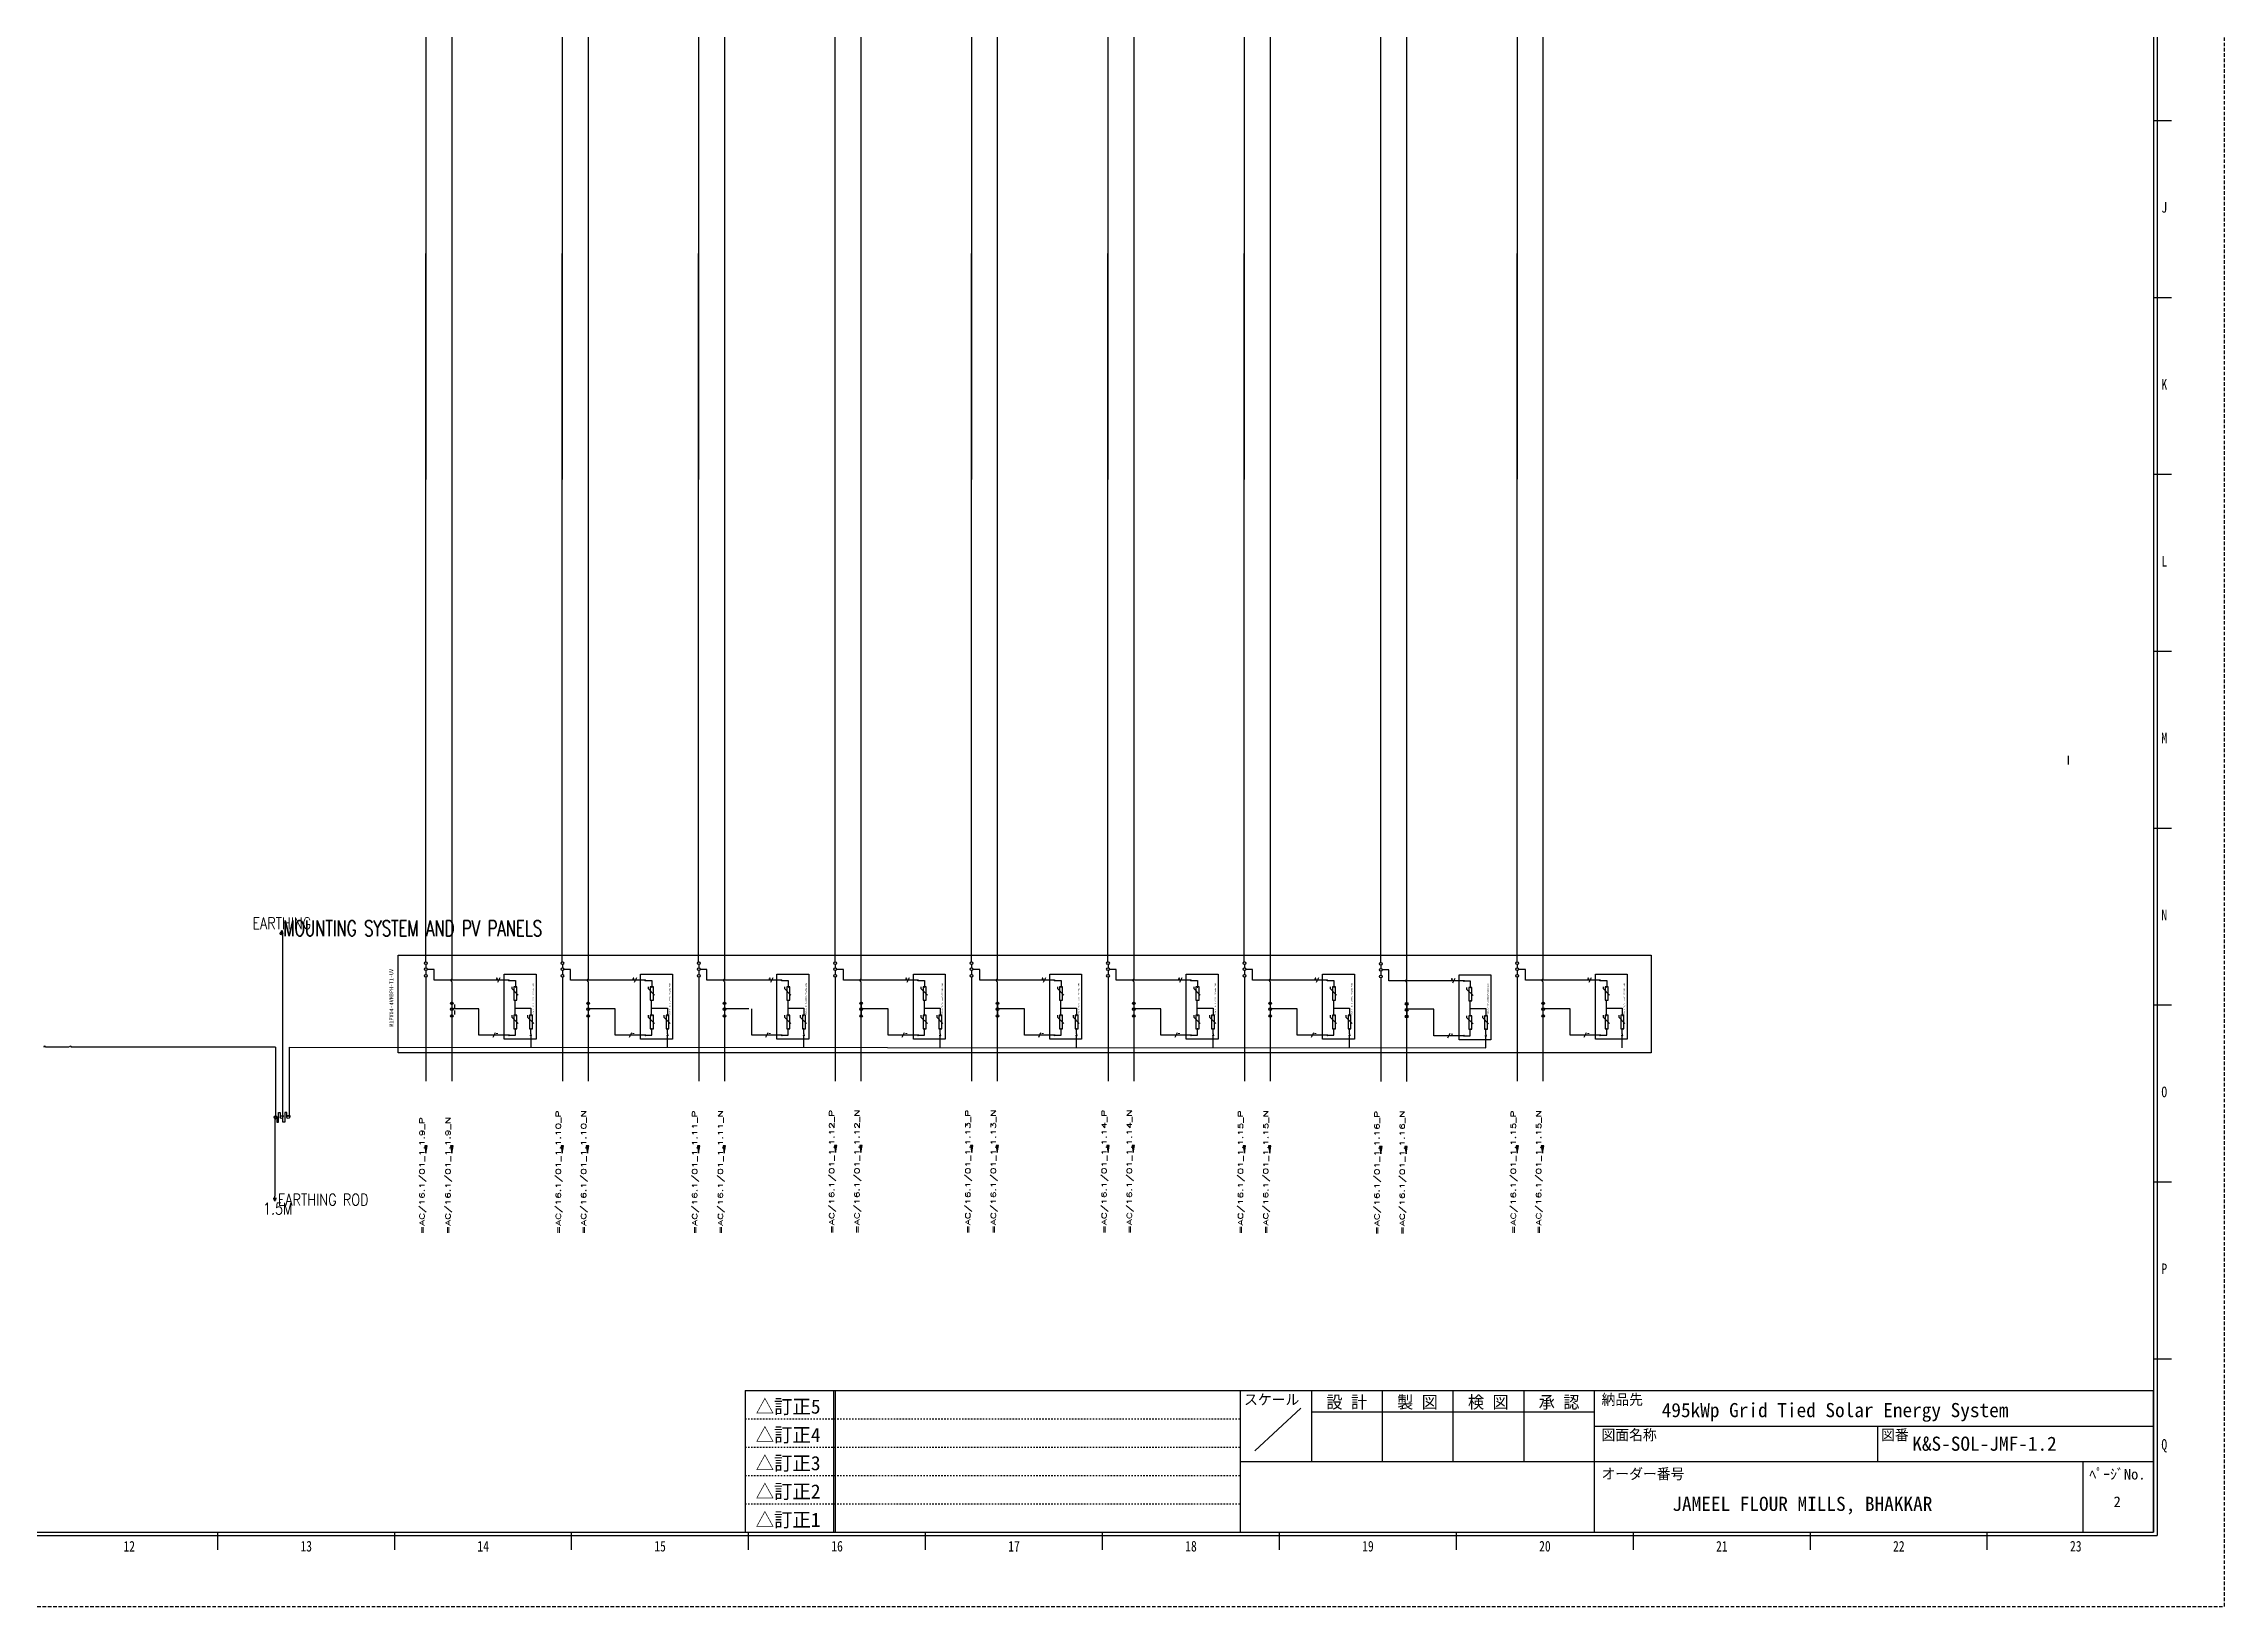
# Model space of a CAD drawing. Header units: inches. Extents: x 6 to 1968, y -75 to 125.
# Drawn here: x 1179.5 to 1326.2, y -75.3 to 29.9 of the extents above; entities that cross this region are included whole.
import ezdxf
from ezdxf.enums import TextEntityAlignment as Align

# ---------------------------------------------------------------- set-up
doc = ezdxf.new("R2010")
doc.units = ezdxf.units.IN
doc.header["$MEASUREMENT"] = 0
doc.linetypes.add('DASHEDX2', pattern=[1.5, 1, -0.5])
doc.linetypes.add('HIDDEN', pattern=[0.375, 0.25, -0.125])
for name, color, linetype in [('COMMENT', 4, 'Continuous'), ('DESC', 1, 'Continuous'), ('GRN_10AWG', 3, 'Continuous'), ('GRN_12AWG', 3, 'Continuous'), ('GRY_20AWG', 9, 'Continuous'), ('HIDDEN', 7, 'HIDDEN'), ('MISC', 2, 'Continuous'), ('RED_12AWG', 1, 'Continuous'), ('SYMS', 7, 'Continuous'), ('TAGS', 51, 'Continuous'), ('TITLE', 4, 'Continuous'), ('WIREREF', 61, 'Continuous'), ('ZUWAKU', 7, 'Continuous')]:
    doc.layers.add(name, color=color, linetype=linetype)
doc.styles.add('WD', font='romans.shx')
doc.styles.add('WD_IEC', font='isocp2.shx', dxfattribs={"width": 0.9, "height": 4})

# ---------------------------------------------------------------- blocks, each defined once
blk = doc.blocks.new('HA1S4')
for points in [[(0, 0), (-0.031, 0), (0, -0.094), (0.031, 0), (0, 0)], [(0.016, -0.011), (-0.016, -0.011), (0, -0.058), (0.016, -0.011)]]:
    blk.add_lwpolyline(points)
at = {"style": 'WD', "flags": 1}
for tag, p in [('X2TERM01', (0, 0)), ('SIGCODE', (0.035, -0.083))]:
    blk.add_attdef(tag, p, '', height=0.01, dxfattribs=at)
at = {"style": 'WD', "width": 0.7}
for tag, p in [('XREF', (0.088, -0.062)), ('DESC1', (0.088, 0.113))]:
    blk.add_attdef(tag, p, '', height=0.125, dxfattribs=at)
at = {"style": 'WD', "width": 0.8, "flags": 8}
blk.add_attdef('WIRENO', text='', height=0.125, dxfattribs=at).set_placement((0, -0.259), align=Align.CENTER)
blk = doc.blocks.new('VT0_02')
blk.add_circle((0, 0), 0.0699)
at = {"style": 'WD', "flags": 1}
for tag, p in [('X4TERM01', (-0.07, 0)), ('X2TERM01', (0, 0.07)), ('X1TERM01', (0.07, 0)), ('X8TERM01', (0, -0.07))]:
    blk.add_attdef(tag, p, '', height=0.01, dxfattribs=at)
blk = doc.blocks.new('WDDOT')
for radius in [0.03, 0.0187, 0.00929]:
    blk.add_circle((0, 0), radius)
blk = doc.blocks.new('HA1S2')
for points in [[(0, 0), (-0.03, 0), (0, 0.09), (0.03, 0), (0, 0)], [(-0.02, 0.01), (0.02, 0.01), (0, 0.06), (-0.02, 0.01)]]:
    blk.add_lwpolyline(points)
at = {"style": 'WD', "width": 0.8, "flags": 8}
blk.add_attdef('WIRENO', text='', height=0.125, dxfattribs=at).set_placement((0, 0.15), align=Align.CENTER)
at = {"style": 'WD', "flags": 1}
for tag, p in [('X8TERM01', (0, 0)), ('SIGCODE', (0.03, 0.07))]:
    blk.add_attdef(tag, p, '', height=0.01, dxfattribs=at)
at = {"style": 'WD', "width": 0.7}
for tag, p in [('XREF', (0.08, -0.04)), ('DESC1', (0.08, -0.21))]:
    blk.add_attdef(tag, p, '', height=0.125, dxfattribs=at)
blk = doc.blocks.new('VGND2')
for p, q in [((0, -0.125), (0, 0)), ((0.09375, -0.125), (-0.09375, -0.125)), ((-0.0625, -0.171875), (0.0625, -0.171875)), ((-0.03125, -0.21875), (0.03125, -0.21875))]:
    blk.add_line(p, q)
at = {"style": 'WD', "flags": 1}
for tag in ['ASSYCODE', 'X2TERM01', 'CAT', 'FAMILY', 'MFG']:
    blk.add_attdef(tag, (0, 0), '', height=0.01, dxfattribs=at)
at = {"style": 'WD', "width": 0.8}
for tag, p in [('INST', (0.15625, 0.125)), ('LOC', (0.15625, -0.03125)), ('TAG1', (0.15625, -0.1875)), ('DESC1', (0.15625, -0.34375)), ('DESC2', (0.15625, -0.5))]:
    blk.add_attdef(tag, text='', height=0.125, dxfattribs=at).set_placement(p, align=Align.MIDDLE_LEFT)
blk = doc.blocks.new('HT0_02')
blk.add_circle((0, 0), 0.0699)
at = {"style": 'WD', "flags": 1}
for tag, p in [('X4TERM01', (-0.07, 0)), ('X2TERM01', (0, 0.07)), ('X1TERM01', (0.07, 0)), ('X8TERM01', (0, -0.07))]:
    blk.add_attdef(tag, p, '', height=0.01, dxfattribs=at)
blk = doc.blocks.new('HGND4')
for p, q in [((0, 0), (10, 0)), ((10, -4), (10, 4)), ((11, -2), (11, 2)), ((12, -1), (12, 1))]:
    blk.add_line(p, q)
blk.add_circle((10, 0), 5)
at = {"style": 'WD_IEC'}
for tag, p in [('TAG1', (2, 5)), ('INST', (2, 12)), ('LOC', (2, 8))]:
    blk.add_attdef(tag, text='', height=2.5, dxfattribs=at).set_placement(p, align=Align.RIGHT)
at = {"style": 'WD_IEC', "flags": 1}
blk.add_attdef('X4TERM01', (0, 0), '', height=0.32, dxfattribs=at)
blk = doc.blocks.new('VT0_05')
blk.add_lwpolyline([(0.1, -0.1), (0, 0.1), (-0.1, -0.1)], close=True)
at = {"style": 'WD', "flags": 1}
for tag, p in [('X2TERM01', (0, 0.1)), ('X1TERM01', (0, 0)), ('X4TERM01', (0, 0)), ('X8TERM01', (0, -0.1))]:
    blk.add_attdef(tag, p, '', height=0.01, dxfattribs=at)
blk = doc.blocks.new('Lightening Surge Arrestor')
at = {"color": 7}
for p, q in [((0.5, 2.92), (0.5, 2.83)), ((0.5, 2.83), (0.83, 2.5)), ((0.5, 1.46), (0.5, 1.37)), ((0.5, 1.37), (0.83, 1.04)), ((1.31, 1.46), (1.31, 1.37)), ((1.31, 1.37), (1.63, 1.04))]:
    blk.add_line(p, q, dxfattribs=at)
for points in [[(0.11, 3.57), (1.75, 3.57), (1.75, 0.22), (0.11, 0.22)], [(0.77, 2.92), (0.61, 2.92), (0.61, 2.23), (0.77, 2.23)], [(0.77, 1.46), (0.61, 1.46), (0.61, 0.76), (0.77, 0.76)], [(1.57, 1.46), (1.42, 1.46), (1.42, 0.76), (1.57, 0.76)]]:
    blk.add_lwpolyline(points, close=True, dxfattribs=at)
at = {"layer": 'GRY_20AWG', "color": 7}
blk.add_line((1.49, 0.5), (1.49, 0.47), dxfattribs=at)
at = {"layer": 'RED_12AWG', "color": 7}
for p, q in [((0.38, 3.25), (0.69, 3.25)), ((0.69, 2.92), (0.68, 2.92)), ((0.69, 3.25), (0.69, 2.93)), ((0.68, 1.46), (0.68, 2.23)), ((0.68, 1.83), (1.49, 1.83)), ((0.69, 1.46), (0.68, 1.46)), ((1.49, 1.83), (1.49, 1.47)), ((0.69, 0.43), (0.69, 0.77)), ((1.49, 0.5), (1.49, 0.76))]:
    blk.add_line(p, q, dxfattribs=at)
at = {"layer": 'RED_12AWG', "color": 0}
blk.add_line((0.38, 0.43), (0.69, 0.43), dxfattribs=at)
at = {"layer": 'SYMS', "color": 7}
for name, p, xscale, yscale, zscale in [('HT0_02', (0.36, 3.25), 0.3314421991292846, 0.3314421991292846, 0.3314421991292846), ('VT0_05', (0.69, 2.92), 0.1052161047490845, 0.1052161047490845, 0.1052161047490845), ('VT0_05', (0.69, 1.46), 0.1052161047490845, 0.1052161047490845, 0.1052161047490845), ('HT0_02', (0.69, 1.46), 0.01504368401050088, 0.01504368401050088, 0.01504368401050088), ('VT0_05', (1.49, 1.46), 0.1052161047490845, 0.1052161047490845, 0.1052161047490845)]:
    blk.add_blockref(name, p, dxfattribs=dict(at, xscale=xscale, yscale=yscale, zscale=zscale))
at = {"layer": 'SYMS', "color": 7, "xscale": -0.1052161047490845, "yscale": 0.1052161047490845, "zscale": 0.1052161047490845, "rotation": 180}
for p in [(0.69, 2.23), (0.69, 0.77), (1.49, 0.77)]:
    blk.add_blockref('VT0_05', p, dxfattribs=at)
at = {"layer": 'SYMS', "xscale": 0.3314421991292846, "yscale": 0.3314421991292846, "zscale": 0.3314421991292846}
blk.add_blockref('HT0_02', (0.36, 0.43), dxfattribs=at)
at = {"layer": 'SYMS', "color": 7}
ref = blk.add_blockref('HGND4', (1.49, 0.47), dxfattribs=dict(at, xscale=0.005, yscale=0.005, zscale=0.005, rotation=270))
ref.add_attrib('TAG1', 'PE', dxfattribs={"layer": 'TAGS', "height": 0.0125, "rotation": 270, "style": 'WD_IEC'}).set_placement((1.51, 0.46), align=Align.RIGHT)
at = {"color": 7, "insert": (1.57, 1.49), "char_height": 0.065, "attachment_point": 1, "rotation": 90}
blk.add_mtext_dynamic_manual_height_columns('YCS6-C-T1/T2-1000DC-PV/20KA-40KA', width=1.8749, gutter_width=0.325, heights=[0], dxfattribs=at)
at = {"color": 7}
for tag, p in [('+', (0.45, 3.31)), ('-', (0.46, 0.49))]:
    blk.add_attdef(tag, p, '', height=0.065, dxfattribs=at)
blk.add_attdef('YCS6-C-T1/T2-1000DC-PV/20KA-40KA', (1.65, 1.49), '', height=0.065, rotation=90, dxfattribs=at)
blk = doc.blocks.new('HW01')
for p, q in [((0.06, 0.12), (-0.06, -0.12)), ((0.03, 0), (-0.03, 0))]:
    blk.add_line(p, q)
at = {"style": 'WD', "width": 0.8}
blk.add_attdef('TAG1', text='', height=0.125, dxfattribs=at).set_placement((-0.03, 0.03), align=Align.RIGHT)
at = {"style": 'WD', "width": 0.7, "flags": 1}
for tag, p in [('INST', (0, 0.36)), ('LOC', (0, 0.19)), ('DESC1', (0, -0.46)), ('DESC2', (0, -0.61)), ('XREF', (0, -0.3))]:
    blk.add_attdef(tag, text='', height=0.125, dxfattribs=at).set_placement(p, align=Align.CENTER)
at = {"style": 'WD', "flags": 1}
for tag, p in [('X4TERM01', (-0.03, 0)), ('X1TERM01', (0.03, 0))]:
    blk.add_attdef(tag, p, '', height=0.0125, dxfattribs=at)
at = {"linetype": 'Continuous', "style": 'WD', "flags": 9}
blk.add_attdef('ASSYCODE', text='', height=0.01, dxfattribs=at).set_placement((0.03, 0.04), align=Align.CENTER)
at = {"style": 'WD'}
for tag, p in [('X2LINK', (0, 0.12)), ('X8LINK', (0, -0.12))]:
    blk.add_attdef(tag, p, '', height=0.01, dxfattribs=at)
at = {"style": 'WD', "flags": 9}
blk.add_attdef('FAMILY', text='', height=0.01, dxfattribs=at).set_placement((0.02, 0.12), align=Align.CENTER)
at = {"style": 'WD', "width": 0.8}
blk.add_attdef('RATING1', (0.09, 0.03), '', height=0.125, dxfattribs=at)
at = {"style": 'WD', "width": 0.8, "flags": 1}
blk.add_attdef('MFG', text='', height=0.0938, dxfattribs=at).set_placement((-0.12, -0.03), align=Align.TOP_RIGHT)
blk.add_attdef('CAT', text='', height=0.0938, dxfattribs=at).set_placement((0.03, -0.03), align=Align.TOP_LEFT)
blk = doc.blocks.new('JIS_border_a0')
at = {"layer": 'ZUWAKU', "color": 5}
for p, q in [((1169, 820), (1169, 20)), ((1168, 819), (1168, 21)), ((20, 20), (1169, 20)), ((21, 21), (1168, 21)), ((594, 20), (594, 20)), ((644, 20), (644, 20)), ((694, 20), (694, 20)), ((744, 20), (744, 20)), ((794, 20), (794, 20)), ((844, 20), (844, 20))]:
    blk.add_line(p, q, dxfattribs=at)
at = {"layer": 'ZUWAKU'}
for p, q in [((1168, 420), (1173, 420)), ((1168, 370), (1173, 370)), ((1168, 320), (1173, 320)), ((1168, 270), (1173, 270)), ((1168, 220), (1173, 220)), ((1168, 170), (1173, 170)), ((1168, 120), (1173, 120)), ((1168, 70), (1173, 70)), ((621, 16), (621, 21)), ((671, 16), (671, 21)), ((721, 16), (721, 21)), ((771, 16), (771, 21)), ((821, 16), (821, 21)), ((871, 16), (871, 21)), ((921, 16), (921, 21)), ((971, 16), (971, 21)), ((1021, 16), (1021, 21)), ((1071, 16), (1071, 21)), ((1121, 16), (1121, 21))]:
    blk.add_line(p, q, dxfattribs=at)
at = {"layer": 'ZUWAKU', "color": 5, "linetype": 'DASHEDX2'}
blk.add_lwpolyline([(0, 0), (1188, 0), (1188, 840), (0, 840)], close=True, dxfattribs=at)
at = {"layer": 'COMMENT', "width": 0.8}
for s, p in [('J', (1171, 395.43)), ('K', (1171, 345.43)), ('L', (1171, 295.43)), ('M', (1171, 245.43)), ('N', (1171, 195.43)), ('O', (1171, 145.43)), ('P', (1171, 95.43)), ('Q', (1171, 45.43)), ('13', (646, 17)), ('16', (796, 17)), ('18', (896, 17)), ('19', (946, 17)), ('20', (996, 17)), ('23', (1146, 17)), ('12', (596, 17)), ('14', (696, 17)), ('15', (746, 17)), ('17', (846, 17)), ('21', (1046, 17)), ('22', (1096, 17))]:
    blk.add_text(s, height=3, dxfattribs=at).set_placement(p, align=Align.MIDDLE)
blk = doc.blocks.new('JIS_tblock_a0')
at = {"layer": 'HIDDEN'}
for p, q in [((-398, 32), (-258, 32)), ((-398, 24), (-258, 24)), ((-398, 16), (-258, 16)), ((-398, 8), (-258, 8))]:
    blk.add_line(p, q, dxfattribs=at)
at = {"layer": 'ZUWAKU'}
for p, q in [((-398, 40), (0, 40)), ((-398, 40), (-398, 0)), ((-373, 40), (-373, 0)), ((-372.5, 40), (-372.5, 0)), ((-258, 0), (-258, 40)), ((-238, 40), (-238, 20)), ((-218, 40), (-218, 20)), ((-198, 40), (-198, 20)), ((-178, 40), (-178, 20)), ((-158, 0), (-158, 40)), ((0, 0), (0, 40)), ((-241, 35), (-254, 23)), ((-238, 34), (-158, 34)), ((-158, 30), (0, 30)), ((-78, 30), (-78, 20)), ((-258, 20), (-158, 20)), ((-158, 20), (0, 20)), ((-20, 20), (-20, 0)), ((-398, 0), (0, 0))]:
    blk.add_line(p, q, dxfattribs=at)
at = {"layer": 'TITLE'}
for tag, p, height in [('REVINFO51', (-370, 34), 3), ('ORDER2', (-139, 32.5), 4), ('REVINFO41', (-370, 26), 3), ('SCALE0', (-247.5, 23), 3), ('INFO1', (-139, 22.5), 4), ('REVINFO31', (-370, 18), 3), ('REVINFO21', (-370, 10), 3), ('ORDER1', (-136, 6), 4), ('REVINFO11', (-370, 2), 3)]:
    blk.add_attdef(tag, p, '', height=height, dxfattribs=at)
for tag, p in [('REVDATEY5', (-306, 34)), ('REVDATEM5', (-298, 34)), ('REVDATED5', (-290, 34)), ('REVDESIGN5', (-260, 34)), ('SCALE1', (-251, 29)), ('REVDATEY4', (-306, 26)), ('REVDATEM4', (-298, 26)), ('REVDATED4', (-290, 26)), ('REVDESIGN4', (-260, 26)), ('REVDATEY3', (-306, 18)), ('REVDATEM3', (-298, 18)), ('REVDATED3', (-290, 18)), ('REVDESIGN3', (-260, 18)), ('REVDATEY2', (-306, 10)), ('REVDATEM2', (-298, 10)), ('REVDATED2', (-290, 10)), ('REVDESIGN2', (-260, 10)), ('REVDATEY1', (-306, 2)), ('REVDATEM1', (-298, 2)), ('REVDATED1', (-290, 2)), ('REVDESIGN1', (-260, 2))]:
    blk.add_attdef(tag, text='', height=3, dxfattribs=at).set_placement(p, align=Align.RIGHT)
for tag, height, p in [('DESIGN1', 3, (-228, 27)), ('DESIGN2', 3, (-208, 27)), ('DESIGN3', 3, (-188, 27)), ('DESIGN4', 3, (-168, 27)), ('FILENAME0', 4, (-47.8, 25)), ('PAGE0', 3, (-10.3, 8.6))]:
    blk.add_attdef(tag, text='', height=height, dxfattribs=at).set_placement(p, align=Align.MIDDLE)
at = {"layer": 'TITLE', "flags": 1}
for tag, p in [('TYPE0', (-398, 0)), ('ORDER3', (-398, 0)), ('ORDER4', (-398, 0)), ('ORDER5', (-398, 0)), ('ORDER6', (-398, 0)), ('ORDER7', (-398, 0)), ('ORDER8', (-398, 0)), ('ORDER9', (-398, 0)), ('ORDER10', (-398, 0)), ('ORDER11', (-398, 0)), ('ORDER12', (-398, 0)), ('ORDER13', (-398, 0)), ('ORDER14', (-398, 0)), ('ORDER15', (-398, 0)), ('ORDER16', (-398, 0)), ('ORDER17', (-398, 0)), ('ORDER18', (-398, 0)), ('ORDER19', (-398, 0)), ('ORDER20', (-398, 0)), ('ORDER21', (-398, 0)), ('ORDER22', (-398, 0)), ('ORDER23', (-398, 0)), ('SCALETYPE0', (-398, 0)), ('DATEY1', (-398, 0)), ('DATEM1', (-398, 0)), ('DATED1', (-398, 0)), ('DATEY2', (-398, 0)), ('DATEM2', (-398, 0)), ('DATED2', (-398, 0)), ('DATEY3', (-398, 0)), ('DATEM3', (-398, 0)), ('DATED3', (-398, 0)), ('DATEY4', (-398, 0)), ('DATEM4', (-398, 0)), ('DATED4', (-398, 0)), ('DATEY5', (-398, 0)), ('DATEM5', (-398, 0)), ('DATED5', (-398, 0)), ('DATEY6', (-398, 0)), ('DATEM6', (-398, 0)), ('DATED6', (-398, 0)), ('INFO3', (-398, 0)), ('INFO4', (-398, 0)), ('INFO5', (-398, 0)), ('INFO6', (-398, 0)), ('INFO7', (-398, 0)), ('INFO8', (-398, 0)), ('INFO9', (-398, 0)), ('INFO10', (-398, 0)), ('INFO11', (-398, 0)), ('INFO12', (-398, 0)), ('INFO13', (-398, 0)), ('INFO14', (-398, 0)), ('INFO15', (-398, 0)), ('INFO16', (-398, 0)), ('INFO17', (-398, 0)), ('INFO18', (-398, 0)), ('INFO19', (-398, 0)), ('INFO20', (-398, 0)), ('INFO21', (-398, 0)), ('INFO22', (-398, 0)), ('INFO23', (-398, 0)), ('INFO24', (-398, 0)), ('REFERENCETYPE0', (-398, 0)), ('BANNAME0', (-398, 0)), ('INFO2', (-397.7, 0))]:
    blk.add_attdef(tag, p, '', height=3, dxfattribs=at)
at = {"layer": 'TITLE', "width": 0.8, "flags": 1}
for tag in ['REVINFO12', 'REVINFO13', 'REVINFO22', 'REVINFO23', 'REVINFO32', 'REVINFO33', 'REVINFO42', 'REVINFO43', 'REVINFO52', 'REVINFO53', 'REVINFO61', 'REVINFO62', 'REVINFO63', 'REVINFO71', 'REVINFO72', 'REVINFO73', 'REVINFO81', 'REVINFO82', 'REVINFO83', 'REVDESIGN6', 'REVDESIGN7', 'REVDESIGN8', 'REVDATEY6', 'REVDATEM6', 'REVDATED6', 'REVDATEY7', 'REVDATEM7', 'REVDATED7', 'REVDATEY8', 'REVDATEM8', 'REVDATED8']:
    blk.add_attdef(tag, (-398, 0), '', height=3, dxfattribs=at)
at = {"layer": 'TITLE', "flags": 1}
blk.add_attdef('LPAGE0', text='', height=3, dxfattribs=at).set_placement((-11, 3), align=Align.CENTER)
blk.add_attdef('PAPER0', text='', height=1, dxfattribs=at).set_placement((-3, -1), align=Align.TOP_RIGHT)
at = {"layer": 'ZUWAKU'}
for s, height, p in [('△訂正5', 4, (-395, 33.5)), ('スケール', 3, (-257, 36)), ('納品先', 3, (-156, 36)), ('△訂正4', 4, (-395, 25.5)), ('図面名称', 3, (-156, 26)), ('図番', 3, (-77, 26)), ('△訂正3', 4, (-395, 17.5)), ('△訂正2', 4, (-395, 9.5)), ('オーダー番号', 3, (-156, 15)), ('△訂正1', 4, (-395, 1.5))]:
    blk.add_text(s, height=height, dxfattribs=at).set_placement(p)
for s, height, p in [('設 計', 3.5, (-228, 35)), ('製 図', 3.5, (-208, 35)), ('検 図', 3.5, (-188, 35)), ('承 認', 3.5, (-168, 35)), ('ﾍﾟｰｼﾞNo.', 3, (-10.23, 14.88))]:
    blk.add_text(s, height=height, dxfattribs=at).set_placement(p, align=Align.CENTER)

msp = doc.modelspace()

# ---------------------------------------------------------------- linework, layer by layer
at = {"layer": 'GRN_10AWG'}
for p, q in [((1315.74, -18.62), (1315.74, -18.02)), ((1195.57, -42.27), (1195.57, -29.98)), ((1195.08, -37.64), (1181.34, -37.64)), ((1195.08, -37.64), (1195.08, -42.36)), ((1196, -37.65), (1196, -42.27)), ((1196, -37.65), (1276.54, -37.69)), ((1212.28, -37.65), (1212.28, -36.87)), ((1221.46, -37.65), (1221.46, -36.87)), ((1230.64, -37.65), (1230.64, -36.87)), ((1239.82, -37.65), (1239.82, -36.87)), ((1249, -37.65), (1249, -36.87)), ((1258.18, -37.65), (1258.18, -36.87)), ((1267.36, -37.68), (1267.36, -36.87)), ((1276.54, -37.69), (1276.54, -36.9)), ((1285.72, -37.68), (1285.72, -36.87)), ((1195.04, -42.36), (1195.04, -47.67))]:
    msp.add_line(p, q, dxfattribs=at)
at = {"layer": 'GRN_12AWG'}
msp.add_line((1181.21, -37.64), (1179.61, -37.64), dxfattribs=at)
msp.add_arc((1179.55, -37.64), 0.0654, 0, 180, dxfattribs=at)
at = {"layer": 'GRN_12AWG', "color": 7}
msp.add_arc((1181.28, -37.64), 0.0654, 0, 180, dxfattribs=at)
at = {"layer": 'GRY_20AWG'}
for p, q in [((1195.51, -30.01), (1195.51, -29.89)), ((1195.55, -30.01), (1195.51, -30.01)), ((1195.08, -42.45), (1195.04, -42.45)), ((1195.18, -42.36), (1195.18, -42.69)), ((1195.28, -42.69), (1195.28, -42.04)), ((1195.28, -42.04), (1195.39, -42.04)), ((1195.39, -42.04), (1195.39, -42.36)), ((1195.48, -42.27), (1195.57, -42.27)), ((1195.57, -42.69), (1195.57, -42.36)), ((1195.84, -42.04), (1195.71, -42.04)), ((1195.71, -42.04), (1195.71, -42.69)), ((1195.93, -42.27), (1195.81, -42.27)), ((1195.84, -42.36), (1195.84, -42.04)), ((1196.07, -42.27), (1195.93, -42.27)), ((1196.07, -42.36), (1196.07, -42.27)), ((1195.18, -42.69), (1195.28, -42.69)), ((1195.71, -42.69), (1195.57, -42.69))]:
    msp.add_line(p, q, dxfattribs=at)
at = {"layer": 'RED_12AWG', "color": 7, "ltscale": 2}
for p, q in [((1206.95, 103.57), (1206.95, -33.08)), ((1216.13, 103.57), (1216.13, -33.08)), ((1225.3, 103.57), (1225.3, -33.08)), ((1234.48, 103.57), (1234.48, -33.08)), ((1243.66, 103.57), (1243.66, -33.08)), ((1252.84, 103.57), (1252.84, -33.08)), ((1262.02, 103.57), (1262.02, -33.08)), ((1271.2, 103.53), (1271.2, -33.11)), ((1280.38, 103.57), (1280.38, -33.08)), ((1205.21, 89.95), (1205.18, -31.9)), ((1214.39, 89.95), (1214.36, -31.9)), ((1223.57, 89.95), (1223.54, -31.9)), ((1232.75, 89.95), (1232.72, -31.9)), ((1241.93, 89.95), (1241.9, -31.9)), ((1251.11, 89.95), (1251.08, -31.9)), ((1260.29, 89.95), (1260.26, -31.9)), ((1269.47, 89.92), (1269.44, -31.94)), ((1278.65, 89.95), (1278.62, -31.9)), ((1206.95, 29.4), (1206.95, -33.08)), ((1216.13, 29.4), (1216.13, -33.08)), ((1225.3, 29.4), (1225.3, -33.08)), ((1234.48, 29.4), (1234.48, -33.08)), ((1243.66, 29.4), (1243.66, -33.08)), ((1252.84, 29.4), (1252.84, -33.08)), ((1262.02, 29.4), (1262.02, -33.08)), ((1271.2, 29.36), (1271.2, -33.11)), ((1280.38, 29.4), (1280.38, -33.08)), ((1205.18, 15.78), (1205.18, -31.9)), ((1214.36, 15.78), (1214.36, -31.9)), ((1223.54, 15.78), (1223.54, -31.9)), ((1232.72, 15.78), (1232.72, -31.9)), ((1241.9, 15.78), (1241.9, -31.9)), ((1251.08, 15.78), (1251.08, -31.9)), ((1260.26, 15.78), (1260.26, -31.9)), ((1269.44, 15.75), (1269.44, -31.94)), ((1278.62, 15.78), (1278.62, -31.9))]:
    msp.add_line(p, q, dxfattribs=at)
at = {"layer": 'RED_12AWG', "color": 7}
for p, q in [((1205.21, -32.08), (1205.21, -32.3)), ((1214.39, -32.08), (1214.39, -32.3)), ((1223.57, -32.08), (1223.57, -32.3)), ((1232.75, -32.08), (1232.75, -32.3)), ((1241.93, -32.08), (1241.93, -32.3)), ((1251.11, -32.08), (1251.11, -32.3)), ((1260.29, -32.08), (1260.29, -32.3)), ((1269.47, -32.12), (1269.47, -32.34)), ((1278.65, -32.08), (1278.65, -32.3)), ((1205.21, -32.48), (1205.21, -32.75)), ((1205.21, -32.93), (1205.21, -39.92)), ((1205.76, -32.41), (1205.31, -32.41)), ((1205.76, -33.14), (1205.76, -32.41)), ((1210.07, -33.14), (1205.76, -33.14)), ((1206.95, -33.21), (1206.95, -39.92)), ((1210.8, -33.14), (1210.15, -33.14)), ((1214.39, -32.48), (1214.39, -32.75)), ((1214.39, -32.93), (1214.39, -39.92)), ((1214.94, -32.41), (1214.49, -32.41)), ((1214.94, -33.14), (1214.94, -32.41)), ((1219.25, -33.14), (1214.94, -33.14)), ((1216.13, -33.21), (1216.13, -39.92)), ((1219.98, -33.14), (1219.33, -33.14)), ((1223.57, -32.48), (1223.57, -32.75)), ((1223.57, -32.93), (1223.57, -39.92)), ((1224.12, -32.41), (1223.67, -32.41)), ((1224.12, -33.14), (1224.12, -32.41)), ((1228.43, -33.14), (1224.12, -33.14)), ((1225.3, -33.21), (1225.3, -39.92)), ((1229.16, -33.14), (1228.51, -33.14)), ((1232.75, -32.48), (1232.75, -32.75)), ((1232.75, -32.93), (1232.75, -39.92)), ((1233.3, -32.41), (1232.85, -32.41)), ((1233.3, -33.14), (1233.3, -32.41)), ((1237.61, -33.14), (1233.3, -33.14)), ((1234.48, -33.21), (1234.48, -39.92)), ((1238.34, -33.14), (1237.69, -33.14)), ((1241.93, -32.48), (1241.93, -32.75)), ((1241.93, -32.93), (1241.93, -39.92)), ((1242.48, -32.41), (1242.02, -32.41)), ((1242.48, -33.14), (1242.48, -32.41)), ((1246.79, -33.14), (1242.48, -33.14)), ((1243.66, -33.21), (1243.66, -39.92)), ((1247.52, -33.14), (1246.87, -33.14)), ((1251.11, -32.48), (1251.11, -32.75)), ((1251.11, -32.93), (1251.11, -39.92)), ((1251.66, -32.41), (1251.2, -32.41)), ((1251.66, -33.14), (1251.66, -32.41)), ((1255.97, -33.14), (1251.66, -33.14)), ((1252.84, -33.21), (1252.84, -39.92)), ((1256.7, -33.14), (1256.05, -33.14)), ((1260.29, -32.48), (1260.29, -32.75)), ((1260.29, -32.93), (1260.29, -39.92)), ((1260.84, -32.41), (1260.38, -32.41)), ((1260.84, -33.14), (1260.84, -32.41)), ((1265.15, -33.14), (1260.84, -33.14)), ((1262.02, -33.21), (1262.02, -39.92)), ((1265.88, -33.14), (1265.23, -33.14)), ((1269.47, -32.52), (1269.47, -32.79)), ((1269.47, -32.97), (1269.47, -39.96)), ((1270.02, -32.44), (1269.56, -32.44)), ((1270.02, -33.18), (1270.02, -32.44)), ((1274.33, -33.18), (1270.02, -33.18)), ((1271.2, -33.25), (1271.2, -39.96)), ((1275.06, -33.18), (1274.41, -33.18)), ((1278.65, -32.48), (1278.65, -32.75)), ((1278.65, -32.93), (1278.65, -39.92)), ((1279.2, -32.41), (1278.74, -32.41)), ((1279.2, -33.14), (1279.2, -32.41)), ((1283.51, -33.14), (1279.2, -33.14)), ((1280.38, -33.21), (1280.38, -39.92)), ((1284.24, -33.14), (1283.59, -33.14)), ((1208.77, -35.05), (1207.04, -35.05)), ((1207.13, -34.77), (1207.13, -34.99)), ((1207.13, -35.17), (1207.13, -35.44)), ((1208.77, -36.84), (1208.77, -35.05)), ((1216.13, -34.78), (1216.13, -34.99)), ((1216.13, -35.18), (1216.13, -35.44)), ((1217.95, -35.05), (1216.22, -35.05)), ((1217.95, -36.84), (1217.95, -35.05)), ((1225.31, -34.78), (1225.31, -34.99)), ((1225.31, -35.18), (1225.31, -35.44)), ((1226.94, -35.05), (1225.4, -35.05)), ((1227.13, -36.84), (1227.13, -35.05)), ((1234.49, -34.78), (1234.49, -34.99)), ((1234.49, -35.18), (1234.49, -35.44)), ((1236.31, -35.05), (1234.58, -35.05)), ((1236.31, -36.84), (1236.31, -35.05)), ((1243.67, -34.78), (1243.67, -34.99)), ((1243.67, -35.18), (1243.67, -35.44)), ((1245.49, -35.05), (1243.76, -35.05)), ((1245.49, -36.84), (1245.49, -35.05)), ((1252.85, -34.78), (1252.85, -34.99)), ((1252.85, -35.18), (1252.85, -35.44)), ((1254.67, -35.05), (1252.94, -35.05)), ((1254.67, -36.84), (1254.67, -35.05)), ((1263.85, -35.05), (1262.12, -35.05)), ((1263.85, -36.84), (1263.85, -35.05)), ((1271.21, -34.81), (1271.21, -35.03)), ((1271.21, -35.21), (1271.21, -35.48)), ((1273.03, -35.09), (1271.3, -35.09)), ((1273.03, -36.87), (1273.03, -35.09)), ((1282.21, -35.05), (1280.48, -35.05)), ((1282.21, -36.84), (1282.21, -35.05)), ((1209.74, -36.84), (1208.77, -36.84)), ((1210.8, -36.84), (1209.83, -36.84)), ((1218.92, -36.84), (1217.95, -36.84)), ((1219.98, -36.84), (1219.01, -36.84)), ((1228.1, -36.84), (1227.13, -36.84)), ((1229.16, -36.84), (1228.18, -36.84)), ((1237.28, -36.84), (1236.31, -36.84)), ((1238.34, -36.84), (1237.36, -36.84)), ((1246.46, -36.84), (1245.49, -36.84)), ((1247.52, -36.84), (1246.54, -36.84)), ((1255.64, -36.84), (1254.67, -36.84)), ((1256.7, -36.84), (1255.72, -36.84)), ((1264.82, -36.84), (1263.85, -36.84)), ((1265.88, -36.84), (1264.9, -36.84)), ((1274, -36.87), (1273.03, -36.87)), ((1275.06, -36.87), (1274.08, -36.87)), ((1283.18, -36.84), (1282.21, -36.84)), ((1284.24, -36.84), (1283.26, -36.84))]:
    msp.add_line(p, q, dxfattribs=at)
msp.add_lwpolyline([(1203.33, -31.45), (1287.67, -31.45), (1287.67, -38.02), (1203.33, -38.02)], close=True, dxfattribs=at)
for centre in [(1206.95, -33.14), (1216.13, -33.14), (1225.3, -33.14), (1234.48, -33.14), (1243.66, -33.14), (1252.84, -33.14), (1262.02, -33.14), (1271.2, -33.18), (1280.38, -33.14)]:
    msp.add_arc(centre, 0.0654, 90, 270, dxfattribs=at)

# ---------------------------------------------------------------- block references
at = {"xscale": 0.2381753094695285, "yscale": 0.2381753094695285, "zscale": 0.2381753094695285}
msp.add_blockref('JIS_border_a0', (1043.29, -75.29), dxfattribs=at)
msp.add_blockref('JIS_tblock_a0', (1321.48, -70.29), dxfattribs=at).add_auto_attribs({'ORDER1': 'JAMEEL FLOUR MILLS, BHAKKAR', 'ORDER2': '495kWp Grid Tied Solar Energy System', 'FILENAME0': 'K&S-SOL-JMF-1.2', 'PAGE0': '2'})
at = {"layer": 'RED_12AWG', "color": 7, "xscale": 1.307144824541121, "yscale": 1.307144824541121, "zscale": 1.307144824541121}
for name, p in [('VT0_02', (1205.21, -31.99)), ('VT0_02', (1214.39, -31.99)), ('VT0_02', (1223.57, -31.99)), ('VT0_02', (1232.75, -31.99)), ('VT0_02', (1241.93, -31.99)), ('VT0_02', (1251.11, -31.99)), ('VT0_02', (1260.29, -31.99)), ('VT0_02', (1269.47, -32.03)), ('VT0_02', (1278.65, -31.99)), ('VT0_02', (1205.21, -32.39)), ('VT0_02', (1205.21, -32.84)), ('Lightening Surge Arrestor', (1210.33, -37.4)), ('VT0_02', (1214.39, -32.39)), ('VT0_02', (1214.39, -32.84)), ('Lightening Surge Arrestor', (1219.51, -37.4)), ('VT0_02', (1223.57, -32.39)), ('VT0_02', (1223.57, -32.84)), ('Lightening Surge Arrestor', (1228.69, -37.4)), ('VT0_02', (1232.75, -32.39)), ('VT0_02', (1232.75, -32.84)), ('Lightening Surge Arrestor', (1237.87, -37.4)), ('VT0_02', (1241.93, -32.39)), ('VT0_02', (1241.93, -32.84)), ('Lightening Surge Arrestor', (1247.05, -37.4)), ('VT0_02', (1251.11, -32.39)), ('VT0_02', (1251.11, -32.84)), ('Lightening Surge Arrestor', (1256.23, -37.4)), ('VT0_02', (1260.29, -32.39)), ('VT0_02', (1260.29, -32.84)), ('Lightening Surge Arrestor', (1265.41, -37.4)), ('VT0_02', (1269.47, -32.43)), ('VT0_02', (1269.47, -32.88)), ('Lightening Surge Arrestor', (1274.59, -37.43)), ('VT0_02', (1278.65, -32.39)), ('VT0_02', (1278.65, -32.84)), ('Lightening Surge Arrestor', (1283.77, -37.4)), ('VT0_02', (1206.95, -34.69)), ('VT0_02', (1206.95, -35.08)), ('VT0_02', (1216.13, -34.69)), ('VT0_02', (1216.13, -35.08)), ('VT0_02', (1225.31, -34.69)), ('VT0_02', (1225.31, -35.08)), ('VT0_02', (1234.49, -34.69)), ('VT0_02', (1234.49, -35.08)), ('VT0_02', (1243.67, -34.69)), ('VT0_02', (1243.67, -35.08)), ('VT0_02', (1252.85, -34.69)), ('VT0_02', (1252.85, -35.08)), ('VT0_02', (1262.03, -34.69)), ('VT0_02', (1262.03, -35.08)), ('VT0_02', (1271.21, -34.72)), ('VT0_02', (1271.21, -35.12)), ('VT0_02', (1280.39, -34.69)), ('VT0_02', (1280.39, -35.08)), ('VT0_02', (1206.95, -35.54)), ('VT0_02', (1216.13, -35.54)), ('VT0_02', (1225.31, -35.54)), ('VT0_02', (1234.49, -35.54)), ('VT0_02', (1243.67, -35.54)), ('VT0_02', (1252.85, -35.54)), ('VT0_02', (1262.03, -35.54)), ('VT0_02', (1271.21, -35.57)), ('VT0_02', (1280.39, -35.54))]:
    msp.add_blockref(name, p, dxfattribs=at)
at = {"layer": 'RED_12AWG', "color": 7}
ref = msp.add_blockref('HW01', (1210.11, -33.14), dxfattribs=dict(at, xscale=1.307144824541121, yscale=1.307144824541121, zscale=1.307144824541121))
ref.add_attrib('TAG1', '+', dxfattribs={"layer": 'TAGS', "height": 0.163, "style": 'WD', "width": 0.8}).set_placement((1210.07, -33.1), align=Align.RIGHT)
ref = msp.add_blockref('HW01', (1219.29, -33.14), dxfattribs=dict(at, xscale=1.307144824541121, yscale=1.307144824541121, zscale=1.307144824541121))
ref.add_attrib('TAG1', '+', dxfattribs={"layer": 'TAGS', "height": 0.163, "style": 'WD', "width": 0.8}).set_placement((1219.25, -33.1), align=Align.RIGHT)
ref = msp.add_blockref('HW01', (1228.47, -33.14), dxfattribs=dict(at, xscale=1.307144824541121, yscale=1.307144824541121, zscale=1.307144824541121))
ref.add_attrib('TAG1', '+', dxfattribs={"layer": 'TAGS', "height": 0.163, "style": 'WD', "width": 0.8}).set_placement((1228.43, -33.1), align=Align.RIGHT)
ref = msp.add_blockref('HW01', (1237.65, -33.14), dxfattribs=dict(at, xscale=1.307144824541121, yscale=1.307144824541121, zscale=1.307144824541121))
ref.add_attrib('TAG1', '+', dxfattribs={"layer": 'TAGS', "height": 0.163, "style": 'WD', "width": 0.8}).set_placement((1237.61, -33.1), align=Align.RIGHT)
ref = msp.add_blockref('HW01', (1246.83, -33.14), dxfattribs=dict(at, xscale=1.307144824541121, yscale=1.307144824541121, zscale=1.307144824541121))
ref.add_attrib('TAG1', '+', dxfattribs={"layer": 'TAGS', "height": 0.163, "style": 'WD', "width": 0.8}).set_placement((1246.79, -33.1), align=Align.RIGHT)
ref = msp.add_blockref('HW01', (1256.01, -33.14), dxfattribs=dict(at, xscale=1.307144824541121, yscale=1.307144824541121, zscale=1.307144824541121))
ref.add_attrib('TAG1', '+', dxfattribs={"layer": 'TAGS', "height": 0.163, "style": 'WD', "width": 0.8}).set_placement((1255.97, -33.1), align=Align.RIGHT)
ref = msp.add_blockref('HW01', (1265.19, -33.14), dxfattribs=dict(at, xscale=1.307144824541121, yscale=1.307144824541121, zscale=1.307144824541121))
ref.add_attrib('TAG1', '+', dxfattribs={"layer": 'TAGS', "height": 0.163, "style": 'WD', "width": 0.8}).set_placement((1265.15, -33.1), align=Align.RIGHT)
ref = msp.add_blockref('HW01', (1274.37, -33.18), dxfattribs=dict(at, xscale=1.307144824541121, yscale=1.307144824541121, zscale=1.307144824541121))
ref.add_attrib('TAG1', '+', dxfattribs={"layer": 'TAGS', "height": 0.163, "style": 'WD', "width": 0.8}).set_placement((1274.33, -33.14), align=Align.RIGHT)
ref = msp.add_blockref('HW01', (1283.55, -33.14), dxfattribs=dict(at, xscale=1.307144824541121, yscale=1.307144824541121, zscale=1.307144824541121))
ref.add_attrib('TAG1', '+', dxfattribs={"layer": 'TAGS', "height": 0.163, "style": 'WD', "width": 0.8}).set_placement((1283.51, -33.1), align=Align.RIGHT)
ref = msp.add_blockref('HW01', (1209.78, -36.84), dxfattribs=dict(at, xscale=1.307144824541121, yscale=1.307144824541121, zscale=1.307144824541121))
ref.add_attrib('RATING1', '-', (1209.91, -36.8), dxfattribs={"layer": 'MISC', "height": 0.163, "style": 'WD', "width": 0.8})
ref = msp.add_blockref('HW01', (1218.96, -36.84), dxfattribs=dict(at, xscale=1.307144824541121, yscale=1.307144824541121, zscale=1.307144824541121))
ref.add_attrib('RATING1', '-', (1219.09, -36.8), dxfattribs={"layer": 'MISC', "height": 0.163, "style": 'WD', "width": 0.8})
ref = msp.add_blockref('HW01', (1228.14, -36.84), dxfattribs=dict(at, xscale=1.307144824541121, yscale=1.307144824541121, zscale=1.307144824541121))
ref.add_attrib('RATING1', '-', (1228.27, -36.8), dxfattribs={"layer": 'MISC', "height": 0.163, "style": 'WD', "width": 0.8})
ref = msp.add_blockref('HW01', (1237.32, -36.84), dxfattribs=dict(at, xscale=1.307144824541121, yscale=1.307144824541121, zscale=1.307144824541121))
ref.add_attrib('RATING1', '-', (1237.45, -36.8), dxfattribs={"layer": 'MISC', "height": 0.163, "style": 'WD', "width": 0.8})
ref = msp.add_blockref('HW01', (1246.5, -36.84), dxfattribs=dict(at, xscale=1.307144824541121, yscale=1.307144824541121, zscale=1.307144824541121))
ref.add_attrib('RATING1', '-', (1246.63, -36.8), dxfattribs={"layer": 'MISC', "height": 0.163, "style": 'WD', "width": 0.8})
ref = msp.add_blockref('HW01', (1255.68, -36.84), dxfattribs=dict(at, xscale=1.307144824541121, yscale=1.307144824541121, zscale=1.307144824541121))
ref.add_attrib('RATING1', '-', (1255.81, -36.8), dxfattribs={"layer": 'MISC', "height": 0.163, "style": 'WD', "width": 0.8})
ref = msp.add_blockref('HW01', (1264.86, -36.84), dxfattribs=dict(at, xscale=1.307144824541121, yscale=1.307144824541121, zscale=1.307144824541121))
ref.add_attrib('RATING1', '-', (1264.99, -36.8), dxfattribs={"layer": 'MISC', "height": 0.163, "style": 'WD', "width": 0.8})
ref = msp.add_blockref('HW01', (1283.22, -36.84), dxfattribs=dict(at, xscale=1.307144824541121, yscale=1.307144824541121, zscale=1.307144824541121))
ref.add_attrib('RATING1', '-', (1283.35, -36.8), dxfattribs={"layer": 'MISC', "height": 0.163, "style": 'WD', "width": 0.8})
ref = msp.add_blockref('HW01', (1274.04, -36.87), dxfattribs=dict(at, xscale=1.307144824541121, yscale=1.307144824541121, zscale=1.307144824541121))
ref.add_attrib('RATING1', '-', (1274.17, -36.83), dxfattribs={"layer": 'MISC', "height": 0.163, "style": 'WD', "width": 0.8})
ref = msp.add_blockref('HA1S4', (1205.21, -44.29), dxfattribs=dict(at, xscale=2.614289649082241, yscale=5.228579298164482, zscale=1.307144824541121))
ref.add_attrib('WIRENO', '=AC/16.1/01_1.1.9_P', dxfattribs={"layer": 'WIREREF', "color": 1, "height": 0.3268, "rotation": 90, "style": 'WD', "width": 1.6, "flags": 8}).set_placement((1205.21, -50.24), align=Align.BOTTOM_LEFT)
ref = msp.add_blockref('HA1S4', (1206.95, -44.29), dxfattribs=dict(at, xscale=2.614289649082241, yscale=5.228579298164482, zscale=1.307144824541121))
ref.add_attrib('WIRENO', '=AC/16.1/01_1.1.9_N', dxfattribs={"layer": 'WIREREF', "color": 1, "height": 0.3268, "rotation": 90, "style": 'WD', "width": 1.6, "flags": 8}).set_placement((1206.95, -50.24), align=Align.BOTTOM_LEFT)
ref = msp.add_blockref('HA1S4', (1214.38, -44.29), dxfattribs=dict(at, xscale=2.614289649082241, yscale=5.228579298164482, zscale=1.307144824541121))
ref.add_attrib('WIRENO', '=AC/16.1/01_1.1.10_P', dxfattribs={"layer": 'WIREREF', "color": 1, "height": 0.3268, "rotation": 90, "style": 'WD', "width": 1.6, "flags": 8}).set_placement((1214.38, -50.24), align=Align.BOTTOM_LEFT)
ref = msp.add_blockref('HA1S4', (1216.08, -44.29), dxfattribs=dict(at, xscale=2.614289649082241, yscale=5.228579298164482, zscale=1.307144824541121))
ref.add_attrib('WIRENO', '=AC/16.1/01_1.1.10_N', dxfattribs={"layer": 'WIREREF', "color": 1, "height": 0.3268, "rotation": 90, "style": 'WD', "width": 1.6, "flags": 8}).set_placement((1216.08, -50.24), align=Align.BOTTOM_LEFT)
ref = msp.add_blockref('HA1S4', (1223.56, -44.29), dxfattribs=dict(at, xscale=2.614289649082241, yscale=5.228579298164482, zscale=1.307144824541121))
ref.add_attrib('WIRENO', '=AC/16.1/01_1.1.11_P', dxfattribs={"layer": 'WIREREF', "color": 1, "height": 0.3268, "rotation": 90, "style": 'WD', "width": 1.6, "flags": 8}).set_placement((1223.56, -50.24), align=Align.BOTTOM_LEFT)
ref = msp.add_blockref('HA1S4', (1225.29, -44.29), dxfattribs=dict(at, xscale=2.614289649082241, yscale=5.228579298164482, zscale=1.307144824541121))
ref.add_attrib('WIRENO', '=AC/16.1/01_1.1.11_N', dxfattribs={"layer": 'WIREREF', "color": 1, "height": 0.3268, "rotation": 90, "style": 'WD', "width": 1.6, "flags": 8}).set_placement((1225.29, -50.24), align=Align.BOTTOM_LEFT)
ref = msp.add_blockref('HA1S4', (1232.78, -44.25), dxfattribs=dict(at, xscale=2.614289649082241, yscale=5.228579298164482, zscale=1.307144824541121))
ref.add_attrib('WIRENO', '=AC/16.1/01_1.1.12_P', dxfattribs={"layer": 'WIREREF', "color": 1, "height": 0.3268, "rotation": 90, "style": 'WD', "width": 1.6, "flags": 8}).set_placement((1232.78, -50.2), align=Align.BOTTOM_LEFT)
ref = msp.add_blockref('HA1S4', (1234.48, -44.25), dxfattribs=dict(at, xscale=2.614289649082241, yscale=5.228579298164482, zscale=1.307144824541121))
ref.add_attrib('WIRENO', '=AC/16.1/01_1.1.12_N', dxfattribs={"layer": 'WIREREF', "color": 1, "height": 0.3268, "rotation": 90, "style": 'WD', "width": 1.6, "flags": 8}).set_placement((1234.48, -50.2), align=Align.BOTTOM_LEFT)
ref = msp.add_blockref('HA1S4', (1241.94, -44.25), dxfattribs=dict(at, xscale=2.614289649082241, yscale=5.228579298164482, zscale=1.307144824541121))
ref.add_attrib('WIRENO', '=AC/16.1/01_1.1.13_P', dxfattribs={"layer": 'WIREREF', "color": 1, "height": 0.3268, "rotation": 90, "style": 'WD', "width": 1.6, "flags": 8}).set_placement((1241.94, -50.2), align=Align.BOTTOM_LEFT)
ref = msp.add_blockref('HA1S4', (1243.66, -44.25), dxfattribs=dict(at, xscale=2.614289649082241, yscale=5.228579298164482, zscale=1.307144824541121))
ref.add_attrib('WIRENO', '=AC/16.1/01_1.1.13_N', dxfattribs={"layer": 'WIREREF', "color": 1, "height": 0.3268, "rotation": 90, "style": 'WD', "width": 1.6, "flags": 8}).set_placement((1243.66, -50.2), align=Align.BOTTOM_LEFT)
ref = msp.add_blockref('HA1S4', (1251.11, -44.25), dxfattribs=dict(at, xscale=2.614289649082241, yscale=5.228579298164482, zscale=1.307144824541121))
ref.add_attrib('WIRENO', '=AC/16.1/01_1.1.14_P', dxfattribs={"layer": 'WIREREF', "color": 1, "height": 0.3268, "rotation": 90, "style": 'WD', "width": 1.6, "flags": 8}).set_placement((1251.11, -50.2), align=Align.BOTTOM_LEFT)
ref = msp.add_blockref('HA1S4', (1252.81, -44.25), dxfattribs=dict(at, xscale=2.614289649082241, yscale=5.228579298164482, zscale=1.307144824541121))
ref.add_attrib('WIRENO', '=AC/16.1/01_1.1.14_N', dxfattribs={"layer": 'WIREREF', "color": 1, "height": 0.3268, "rotation": 90, "style": 'WD', "width": 1.6, "flags": 8}).set_placement((1252.81, -50.2), align=Align.BOTTOM_LEFT)
ref = msp.add_blockref('HA1S4', (1260.29, -44.29), dxfattribs=dict(at, xscale=2.614289649082241, yscale=5.228579298164482, zscale=1.307144824541121))
ref.add_attrib('WIRENO', '=AC/16.1/01_1.1.15_P', dxfattribs={"layer": 'WIREREF', "color": 1, "height": 0.3268, "rotation": 90, "style": 'WD', "width": 1.6, "flags": 8}).set_placement((1260.29, -50.23), align=Align.BOTTOM_LEFT)
ref = msp.add_blockref('HA1S4', (1261.99, -44.29), dxfattribs=dict(at, xscale=2.614289649082241, yscale=5.228579298164482, zscale=1.307144824541121))
ref.add_attrib('WIRENO', '=AC/16.1/01_1.1.15_N', dxfattribs={"layer": 'WIREREF', "color": 1, "height": 0.3268, "rotation": 90, "style": 'WD', "width": 1.6, "flags": 8}).set_placement((1261.99, -50.23), align=Align.BOTTOM_LEFT)
ref = msp.add_blockref('HA1S4', (1269.47, -44.32), dxfattribs=dict(at, xscale=2.614289649082241, yscale=5.228579298164482, zscale=1.307144824541121))
ref.add_attrib('WIRENO', '=AC/16.1/01_1.1.16_P', dxfattribs={"layer": 'WIREREF', "color": 1, "height": 0.3268, "rotation": 90, "style": 'WD', "width": 1.6, "flags": 8}).set_placement((1269.47, -50.27), align=Align.BOTTOM_LEFT)
ref = msp.add_blockref('HA1S4', (1271.17, -44.32), dxfattribs=dict(at, xscale=2.614289649082241, yscale=5.228579298164482, zscale=1.307144824541121))
ref.add_attrib('WIRENO', '=AC/16.1/01_1.1.16_N', dxfattribs={"layer": 'WIREREF', "color": 1, "height": 0.3268, "rotation": 90, "style": 'WD', "width": 1.6, "flags": 8}).set_placement((1271.17, -50.27), align=Align.BOTTOM_LEFT)
ref = msp.add_blockref('HA1S4', (1278.65, -44.29), dxfattribs=dict(at, xscale=2.614289649082241, yscale=5.228579298164482, zscale=1.307144824541121))
ref.add_attrib('WIRENO', '=AC/16.1/01_1.1.15_P', dxfattribs={"layer": 'WIREREF', "color": 1, "height": 0.3268, "rotation": 90, "style": 'WD', "width": 1.6, "flags": 8}).set_placement((1278.65, -50.23), align=Align.BOTTOM_LEFT)
ref = msp.add_blockref('HA1S4', (1280.35, -44.29), dxfattribs=dict(at, xscale=2.614289649082241, yscale=5.228579298164482, zscale=1.307144824541121))
ref.add_attrib('WIRENO', '=AC/16.1/01_1.1.15_N', dxfattribs={"layer": 'WIREREF', "color": 1, "height": 0.3268, "rotation": 90, "style": 'WD', "width": 1.6, "flags": 8}).set_placement((1280.35, -50.23), align=Align.BOTTOM_LEFT)
at = {"layer": 'SYMS'}
ref = msp.add_blockref('HA1S2', (1195.51, -29.89), dxfattribs=dict(at, xscale=1.307144824541121, yscale=1.307144824541121, zscale=1.307144824541121))
ref.add_attrib('DESC1', 'MOUNTING SYSTEM AND PV PANELS', (1195.62, -30.16), dxfattribs={"layer": 'DESC', "height": 1.0457, "style": 'WD', "width": 0.7})
ref.add_attrib('WIRENO', 'EARTHING', dxfattribs={"layer": 'WIREREF', "height": 0.784, "style": 'WD', "width": 0.8, "flags": 8}).set_placement((1195.51, -29.69), align=Align.CENTER)
at = {"layer": 'SYMS', "xscale": 1.307144824541121, "yscale": 1.307144824541121, "zscale": 1.307144824541121, "rotation": 90}
for p in [(1195.48, -29.98), (1195.08, -42.36), (1195.48, -42.36), (1195.93, -42.36)]:
    msp.add_blockref('VT0_02', p, dxfattribs=at)
at = {"layer": 'SYMS', "xscale": 1.307144824541121, "yscale": 1.307144824541121, "zscale": 1.307144824541121}
for p in [(1195.08, -42.45), (1195.57, -42.27), (1196, -42.27)]:
    msp.add_blockref('WDDOT', p, dxfattribs=at)
at = {"layer": 'SYMS'}
ref = msp.add_blockref('VGND2', (1195.04, -47.67), dxfattribs=dict(at, xscale=1.307144824541121, yscale=1.307144824541121, zscale=1.307144824541121))
ref.add_attrib('TAG1', 'EARTHING ROD ', dxfattribs={"layer": 'TAGS', "height": 0.7843, "style": 'WD', "width": 0.8}).set_placement((1195.24, -47.91), align=Align.MIDDLE_LEFT)
ref.add_attrib('DESC1', '1.5M', dxfattribs={"layer": 'DESC', "height": 0.784, "style": 'WD', "width": 0.8}).set_placement((1195.24, -48.12), align=Align.TOP_CENTER)

# ---------------------------------------------------------------- texts
at = {"layer": 'RED_12AWG', "color": 7}
msp.add_text('M1PV04-4VMBPH-T1-UV', height=0.2614, rotation=90, dxfattribs=at).set_placement((1203.09, -32.37), align=Align.BOTTOM_RIGHT)

doc.saveas('drawing.dxf')
